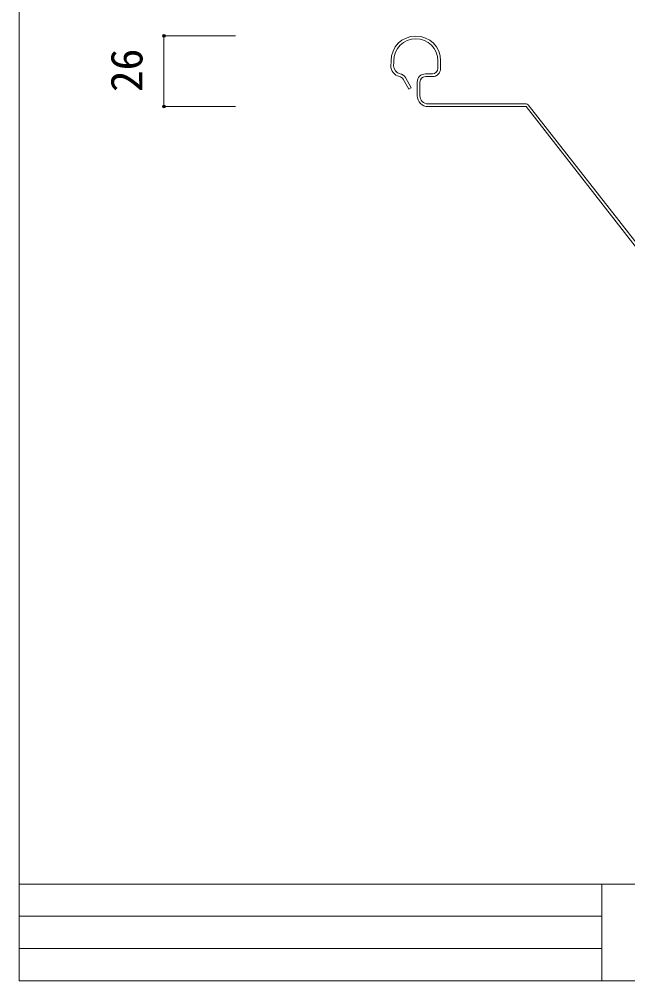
# Model space of a CAD drawing. Units: millimetres on the paper, with parts at other scales. Extents: x -200 to 198, y -140 to 139.
# Drawn here: x -199.7 to -87.9, y -139.6 to 36.9 of the extents above; entities that cross this region are included whole.
import ezdxf
from ezdxf.enums import TextEntityAlignment as Align

# ---------------------------------------------------------------- set-up
doc = ezdxf.new("R2010")
doc.units = ezdxf.units.MM
doc.header["$PDMODE"] = 32
doc.header["$PDSIZE"] = 0.5
for name, color, linetype, lineweight in [('0-1_寸法', 4, 'Continuous', 18), ('0-5_屋根', 7, 'Continuous', 18), ('F-F', 5, 'Continuous', 18)]:
    doc.layers.add(name, color=color, linetype=linetype, lineweight=lineweight)
doc.styles.add('ＭＳ ゴシック', font='')
doc.styles.get('ＭＳ ゴシック').set_extended_font_data('MS Gothic')

msp = doc.modelspace()

# ---------------------------------------------------------------- linework, layer by layer
at = {"layer": '0-1_寸法'}
msp.add_line((-159.954, 33.897), (-173.096, 33.897), dxfattribs=at)
msp.add_lwpolyline([(-159.954, 20.897), (-173.096, 20.897), (-173.096, 33.897)], dxfattribs=at)
for p in [(-173.096, 33.897), (-173.096, 20.897)]:
    msp.add_point(p, dxfattribs=at)
at = {"layer": '0-5_屋根'}
for p, q in [((-131.384, 28.841), (-131.384, 29.297)), ((-130.884, 29.297), (-130.884, 28.781)), ((-122.784, 27.897), (-122.784, 29.297)), ((-122.284, 29.297), (-122.284, 27.897)), ((-125.084, 26.897), (-123.784, 26.897)), ((-126.584, 22.897), (-126.584, 25.397)), ((-126.084, 25.397), (-126.084, 22.897)), ((-123.784, 26.397), (-125.084, 26.397)), ((-124.584, 21.397), (-106.584, 21.397)), ((-106.19, 21.205), (-84.238, -6.826)), ((-106.584, 20.897), (-124.584, 20.897)), ((-84.572, -7.21), (-106.584, 20.897))]:
    msp.add_line(p, q, dxfattribs=at)
msp.add_lwpolyline([(-128.749, 26.212), (-127.665, 24.342), (-128.098, 24.091), (-129.182, 25.961)], dxfattribs=at)
for centre, radius, start, end in [((-126.834, 29.297), 4.55, 360, 180), ((-126.834, 29.297), 4.05, 360, 180), ((-129.434, 28.397), 2, 167.16143, 180), ((-129.434, 28.397), 2, 180, 258.21217), ((-129.434, 28.397), 1.5, 165.16489, 180), ((-129.434, 28.397), 1.5, 180, 258.21217), ((-130.047, 25.46), 1.5, 30.09977, 78.21217), ((-125.084, 25.397), 1.5, 90, 180), ((-123.784, 27.897), 1, 270, 360), ((-123.784, 27.897), 1.5, 270, 360), ((-130.047, 25.46), 1, 30.09977, 78.21217), ((-125.084, 25.397), 1, 90, 180), ((-124.584, 22.897), 2, 180, 270), ((-124.584, 22.897), 1.5, 180, 270), ((-106.584, 20.897), 0.5, 38.06565, 90)]:
    msp.add_arc(centre, radius, start, end, dxfattribs=at)
at = {"layer": 'F-F', "color": 7}
for p, q in [((-199.688, 139.449), (-199.688, -139.581)), ((-199.678, 139.449), (-199.678, -139.581)), ((-199.688, -121.821), (197.912, -121.821)), ((-199.688, -121.831), (197.912, -121.831)), ((-92.698, -139.581), (-92.698, -121.831)), ((-92.698, -127.747), (-199.688, -127.747)), ((-92.698, -133.664), (-199.688, -133.664)), ((-0.888, -139.571), (-199.688, -139.571))]:
    msp.add_line(p, q, dxfattribs=at)
msp.add_lwpolyline([(197.912, 139.449), (197.912, -139.581), (-199.688, -139.581)], dxfattribs=at)

# ---------------------------------------------------------------- texts
at = {"layer": '0-1_寸法', "color": 7, "style": 'ＭＳ ゴシック'}
msp.add_text('26', height=5.865, rotation=90, dxfattribs=at).set_placement((-175.289, 23.556), align=Align.BOTTOM_LEFT)

doc.saveas('drawing.dxf')
